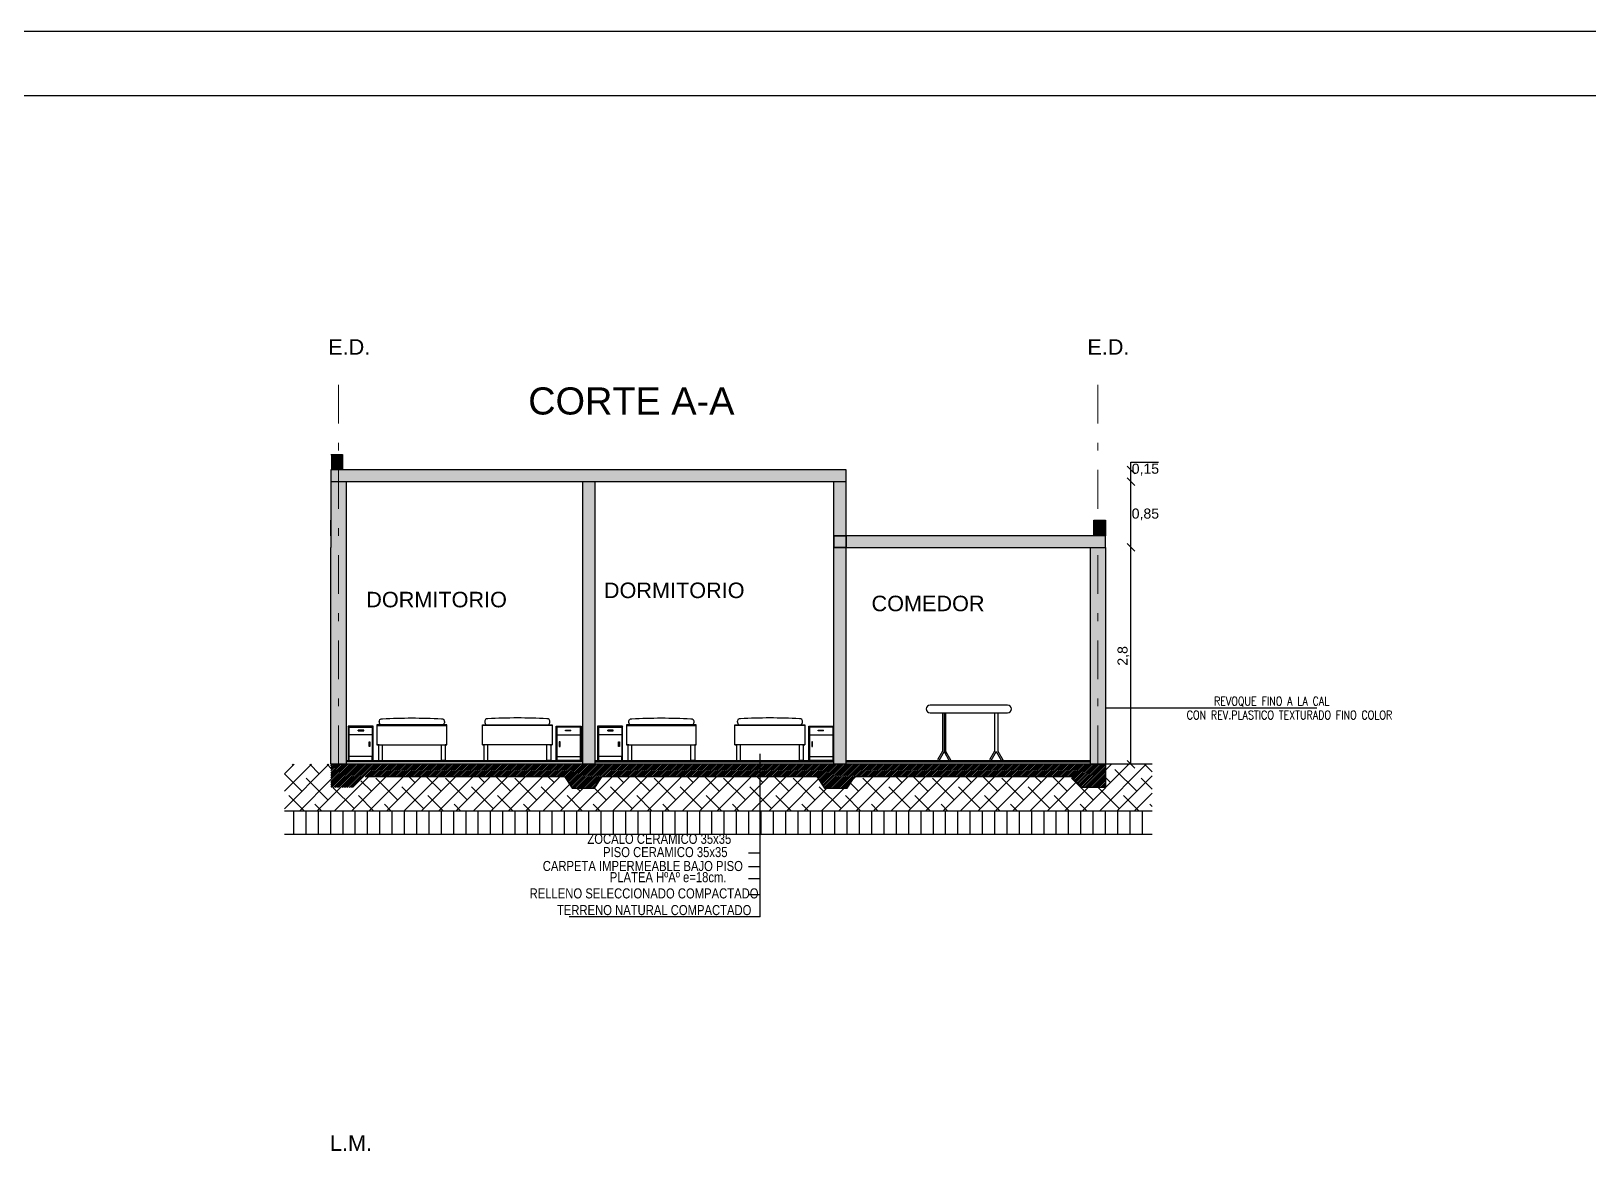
# Model space of a CAD drawing. Header units: millimetres. Extents: x 1356 to 2849, y 1307 to 1361.
# Drawn here: x 2499.69 to 2519.8, y 1343.3 to 1357.75 of the extents above; entities that cross this region are included whole.
import ezdxf

# ---------------------------------------------------------------- set-up
doc = ezdxf.new("R2010")
doc.units = ezdxf.units.MM
doc.linetypes.add('DASHDOT', pattern=[1, 0.5, -0.25, 0, -0.25])
doc.layers.add('texto', color=7, linetype='Continuous')
doc.styles.add('ROMANS', font='romans.shx', dxfattribs={"width": 0.85})
doc.styles.get("Standard").update_dxf_attribs({"font": 'arial.ttf'})
doc.dimstyles.new('Joel', dxfattribs={"dimtxt": 0.13, "dimasz": 0.1, "dimexe": 1.25, "dimexo": 0.625, "dimgap": 0.0176, "dimtad": 1, "dimtxsty": 'Standard', "dimblk": 'OBLIQUE', "dimcen": 2.5, "dimse1": 1, "dimse2": 1, "dimclre": 256, "dimadec": 0, "dimazin": 0, "dimtfac": 1, "dimtmove": 0, "dimatfit": 3, "dimldrblk": 'OBLIQUE', "dimfxl": 1, "dimarcsym": 0})

# ---------------------------------------------------------------- blocks, each defined once
blk = doc.blocks.new('A$C65A87BA9')
at = {"linetype": 'ByBlock'}
for p, q in [((0, 0.2), (0, 0.46)), ((0, 0.46), (0.9, 0.46)), ((0.9, 0.45), (0, 0.45)), ((0.87, 0.495), (0.87, 0.497)), ((0.9, 0.46), (0.9, 0.45)), ((0.9, 0.45), (0.9, 0.2)), ((0.95, 0), (0.95, 0.44)), ((0.95, 0.44), (1.27, 0.44)), ((0.96, 0.43), (0.95, 0.44)), ((0.95, 0.44), (0.96, 0.43)), ((1.26, 0.43), (0.96, 0.43)), ((0.96, 0.43), (0.96, 0)), ((1.27, 0.44), (1.26, 0.43)), ((1.26, 0.43), (1.27, 0.44)), ((1.26, 0.43), (1.26, 0)), ((1.27, 0.44), (1.27, 0)), ((0.96, 0.33), (1.26, 0.33)), ((1, 0.24), (0.99, 0.24)), ((0.99, 0.24), (0.99, 0.18)), ((1, 0.18), (1, 0.24)), ((1.07, 0.38), (1.07, 0.39)), ((1.07, 0.39), (1.14, 0.39)), ((1.14, 0.38), (1.07, 0.38)), ((1.14, 0.38), (1.14, 0.39)), ((0.9, 0.2), (0, 0.2)), ((0, 0.2), (0.02, 0.2)), ((0.02, 0.2), (0.02, 0)), ((0.07, 0), (0.07, 0.2)), ((0.83, 0), (0.83, 0.2)), ((0.87, 0.2), (0.9, 0.2)), ((0.88, 0.2), (0.88, 0)), ((0.96, 0), (0.96, 0.05)), ((0.96, 0.05), (1.26, 0.05)), ((0.99, 0.18), (1, 0.18)), ((0.02, 0), (0.07, 0)), ((0.88, 0), (0.83, 0)), ((1.27, 0), (0.95, 0))]:
    blk.add_line(p, q, dxfattribs=at)
for centre, radius, start, end in [((0.08, 0.497), 0.05, 145.6581, 180), ((0.08, 0.5), 0.05, 180, 233.1301), ((0.07, 0.488), 0.0488, 89.934, 129.9363), ((0.45, -6.387), 6.934, 86.8593, 93.1407), ((0.83, 0.488), 0.0488, 50.0637, 90.066), ((0.82, 0.5), 0.05, 306.8699, 0), ((0.82, 0.497), 0.05, 0, 34.3419)]:
    blk.add_arc(centre, radius, start, end, dxfattribs=at)
blk = doc.blocks.new('_Oblique')
at = {"color": 0, "linetype": 'ByBlock', "lineweight": -2}
blk.add_line((-0.5, -0.5), (0.5, 0.5), dxfattribs=at)
blk = doc.blocks.new('*D76')
at = {"color": 0, "lineweight": -2, "transparency": 16777216}
blk.add_line((2513.886, 1348.286), (2513.886, 1351.086), dxfattribs=at)
at = {"layer": 'Defpoints', "color": 0, "transparency": 16777216}
for p in [(2513.559, 1351.086), (2513.886, 1351.086), (2513.559, 1348.286)]:
    blk.add_point(p, dxfattribs=at)
at = {"color": 0, "lineweight": -2, "transparency": 16777216, "xscale": 0.1, "yscale": 0.1, "zscale": 0.1}
for p, rotation in [((2513.886, 1351.086), 90), ((2513.886, 1348.286), 270)]:
    blk.add_blockref('_Oblique', p, dxfattribs=dict(at, rotation=rotation))
at = {"color": 0, "transparency": 16777216, "insert": (2513.79, 1349.686), "char_height": 0.13, "attachment_point": 5, "rotation": 90}
blk.add_mtext('2,8', dxfattribs=at)
blk = doc.blocks.new('*D121')
at = {"color": 0, "lineweight": -2, "transparency": 16777216}
blk.add_line((2513.886, 1351.086), (2513.886, 1351.936), dxfattribs=at)
at = {"layer": 'Defpoints', "color": 0, "transparency": 16777216}
for p in [(2510.209, 1351.936, 0), (2513.886, 1351.936), (2510.209, 1351.086, 0)]:
    blk.add_point(p, dxfattribs=at)
at = {"color": 0, "lineweight": -2, "transparency": 16777216, "xscale": 0.1, "yscale": 0.1, "zscale": 0.1}
for p, rotation in [((2513.886, 1351.936), 90), ((2513.886, 1351.086), 270)]:
    blk.add_blockref('_Oblique', p, dxfattribs=dict(at, rotation=rotation))
at = {"color": 0, "transparency": 16777216, "insert": (2514.073, 1351.511), "char_height": 0.13, "attachment_point": 5}
blk.add_mtext('0,85', dxfattribs=at)
blk = doc.blocks.new('*D122')
at = {"color": 0, "lineweight": -2, "transparency": 16777216}
for p, q in [((2513.886, 1352.086), (2513.886, 1352.186)), ((2513.886, 1352.186), (2514.242, 1352.186)), ((2513.886, 1351.936), (2513.886, 1352.086))]:
    blk.add_line(p, q, dxfattribs=at)
at = {"layer": 'Defpoints', "color": 0, "transparency": 16777216}
for p in [(2510.209, 1352.086, 0), (2513.886, 1352.086), (2510.209, 1351.936, 0)]:
    blk.add_point(p, dxfattribs=at)
at = {"color": 0, "lineweight": -2, "transparency": 16777216, "xscale": 0.1, "yscale": 0.1, "zscale": 0.1}
for p, rotation in [((2513.886, 1352.086), 90), ((2513.886, 1351.936), 270)]:
    blk.add_blockref('_Oblique', p, dxfattribs=dict(at, rotation=rotation))
at = {"color": 0, "transparency": 16777216, "insert": (2514.073, 1352.09), "char_height": 0.13, "attachment_point": 5}
blk.add_mtext('0,15', dxfattribs=at)

msp = doc.modelspace()

# ---------------------------------------------------------------- hatches: boundary and pattern name
h = msp.add_hatch(color=1)
h.dxf.hatch_style = 1
h.paths.add_polyline_path([(2503.55874, 1352.08611), (2503.70874, 1352.08611), (2503.70874, 1352.28611), (2503.55874, 1352.28611)])
h = msp.add_hatch(color=3)
h.dxf.hatch_style = 1
h.paths.add_polyline_path([(2510.20874, 1352.08611), (2503.55874, 1352.08611), (2503.55874, 1351.93611), (2510.20874, 1351.93611)])
h = msp.add_hatch(color=1)
h.dxf.hatch_style = 1
h.paths.add_polyline_path([(2503.75874, 1351.93611), (2503.55874, 1351.93611), (2503.55874, 1351.23611), (2503.55874, 1351.08611), (2503.55874, 1348.28611), (2503.75874, 1348.28611)])
h.paths.add_polyline_path([(2506.96685, 1351.93611), (2506.80874, 1351.93611), (2506.80874, 1348.28611), (2506.96685, 1348.28611)])
h.paths.add_polyline_path([(2510.20874, 1351.93611), (2510.05063, 1351.93611), (2510.05063, 1351.23611), (2510.20874, 1351.23611)])
h = msp.add_hatch(color=1)
h.dxf.hatch_style = 1
h.paths.add_polyline_path([(2513.40874, 1351.23611), (2513.55874, 1351.23611), (2513.55874, 1351.43611), (2513.40874, 1351.43611)])
h = msp.add_hatch(color=3)
h.dxf.hatch_style = 1
h.paths.add_polyline_path([(2510.05063, 1351.23611), (2510.05063, 1351.08611), (2513.55874, 1351.08611), (2513.55874, 1351.23611)])
h = msp.add_hatch(color=1)
h.dxf.hatch_style = 1
h.paths.add_polyline_path([(2503.55874, 1348.28611), (2503.75874, 1348.28611), (2503.75874, 1351.08611), (2503.55874, 1351.08611)])
h = msp.add_hatch(color=1)
h.dxf.hatch_style = 1
h.paths.add_polyline_path([(2506.96685, 1351.08611), (2506.80874, 1351.08611), (2506.80874, 1348.28611), (2506.96685, 1348.28611)])
h = msp.add_hatch(color=1)
h.dxf.hatch_style = 1
h.paths.add_polyline_path([(2510.20874, 1351.08611), (2510.05063, 1351.08611), (2510.05063, 1348.28611), (2510.20874, 1348.28611)])
h = msp.add_hatch(color=1)
h.dxf.hatch_style = 1
h.paths.add_polyline_path([(2513.55874, 1351.08611), (2513.35874, 1351.08611), (2513.35874, 1348.28611), (2513.55874, 1348.28611)])
h = msp.add_hatch()
h.set_pattern_fill('ANSI38', scale=0.05)
h.set_pattern_definition([(45, (-220.75187, -7.40678), (-0.1122532015, 0.1122532015), []), (135, (-220.75187, -7.40678), (-0.3367596045, 0.1122532015), [0.396875, -0.238125])])
h.paths.add_polyline_path([(2513.55874, 1347.68611), (2514.15874, 1347.68611), (2514.15874, 1348.28611), (2513.55874, 1348.28611), (2513.55874, 1347.98611), (2513.25874, 1347.98611), (2513.11538, 1348.12947), (2510.32205, 1348.12947), (2510.22308, 1347.97947), (2509.93101, 1347.97947), (2509.83205, 1348.12947), (2507.06288, 1348.12947), (2506.96391, 1347.97947), (2506.67184, 1347.97947), (2506.57288, 1348.12947), (2504.0021, 1348.12947), (2503.85874, 1347.98611), (2503.55874, 1347.98611), (2503.55874, 1348.28611), (2502.95874, 1348.28611), (2502.95874, 1347.68611)])
at = {"true_color": 0xffffff}
h = msp.add_hatch(dxfattribs=at)
h.set_pattern_fill('ANSI31', scale=0.005)
h.set_pattern_definition([(45, (-220.751869, -7.40678), (-0.01122532015, 0.01122532015), [])])
h.paths.add_polyline_path([(2503.55874, 1348.28611), (2503.55874, 1347.98611), (2503.85874, 1347.98611), (2504.0021, 1348.12947), (2506.57288, 1348.12947), (2506.67184, 1347.97947), (2506.96391, 1347.97947), (2507.06288, 1348.12947), (2509.83205, 1348.12947), (2509.93101, 1347.97947), (2510.22308, 1347.97947), (2510.32205, 1348.12947), (2513.11538, 1348.12947), (2513.25874, 1347.98611), (2513.55874, 1347.98611), (2513.55874, 1348.28611)], flags=17)
h = msp.add_hatch()
h.set_pattern_fill('ANSI31', color=256, scale=0.05, angle=45, style=0)
h.set_pattern_definition([(90, (-220.75187, -7.40678), (-0.15875, 0), [])])
h.paths.add_polyline_path([(2514.15874, 1347.38611), (2514.15874, 1347.68611), (2513.55874, 1347.68611), (2502.95874, 1347.68611), (2502.95874, 1347.38611)])

# ---------------------------------------------------------------- linework, layer by layer
at = {"linetype": 'Continuous', "ltscale": 0.02}
msp.add_line((2462.94792, 1357.7507), (2535.15284, 1357.7507), dxfattribs=at)
for p, q in [((2468.0766, 1356.91322), (2535.15284, 1356.92421)), ((2503.55874, 1352.28611, 0), (2503.70874, 1352.28611, 0)), ((2503.70874, 1352.28611, 0), (2503.70874, 1352.08611, 0)), ((2510.20874, 1352.08611, 0), (2503.55874, 1352.08611, 0)), ((2510.20874, 1352.08611, 0), (2503.55874, 1352.08611, 0)), ((2503.55874, 1352.08611, 0), (2503.55874, 1351.23611, 0)), ((2510.20874, 1351.08611, 0), (2510.20874, 1352.08611, 0)), ((2503.55874, 1351.93611, 0), (2510.20874, 1351.93611, 0)), ((2503.75874, 1348.28611, 0), (2503.75874, 1351.93611, 0)), ((2506.80874, 1351.93611, 0), (2506.80874, 1348.28611, 0)), ((2506.96685, 1351.93611, 0), (2506.96685, 1348.28611, 0)), ((2510.05063, 1351.23611, 0), (2510.05063, 1351.93611, 0)), ((2503.55874, 1351.23611, 0), (2503.55874, 1351.43611, 0)), ((2513.40874, 1351.23611, 0), (2513.40874, 1351.43611, 0)), ((2513.40874, 1351.43611, 0), (2513.55874, 1351.43611, 0)), ((2513.55874, 1351.43611, 0), (2513.55874, 1351.23611, 0)), ((2503.55874, 1351.23611, 0), (2503.55874, 1351.08611, 0)), ((2510.05063, 1351.08611, 0), (2510.05063, 1351.23611, 0)), ((2510.05063, 1351.23611, 0), (2510.20874, 1351.23611, 0)), ((2510.05063, 1351.23611, 0), (2510.05063, 1351.08611, 0)), ((2513.55874, 1351.23611, 0), (2510.05063, 1351.23611, 0)), ((2510.20874, 1348.28611, 0), (2510.20874, 1351.23611, 0)), ((2510.20874, 1351.23611, 0), (2510.20874, 1351.08611, 0)), ((2513.55874, 1351.08611, 0), (2513.55874, 1351.23611, 0)), ((2513.55874, 1351.08611, 0), (2513.55874, 1351.23611, 0)), ((2503.55874, 1348.28611, 0), (2503.55874, 1351.08611, 0)), ((2510.05063, 1348.28611, 0), (2510.05063, 1351.08611, 0)), ((2510.20874, 1351.08611, 0), (2510.05063, 1351.08611, 0)), ((2510.05063, 1351.08611, 0), (2513.55874, 1351.08611, 0)), ((2513.35874, 1351.08611, 0), (2513.35874, 1348.28611, 0)), ((2513.55874, 1351.08611, 0), (2513.55874, 1348.28611, 0)), ((2512.2941, 1349.05064, 0), (2511.2941, 1349.05064, 0)), ((2513.55874, 1349.01703, 0), (2516.2842, 1349.01703, 0)), ((2511.2941, 1348.95064, 0), (2512.2941, 1348.95064, 0)), ((2511.45364, 1348.95064, 0), (2511.45364, 1348.456, 0)), ((2511.47364, 1348.95064, 0), (2511.47364, 1348.45064, 0)), ((2511.49364, 1348.95064, 0), (2511.49364, 1348.456, 0)), ((2512.12722, 1348.95064, 0), (2512.12722, 1348.456, 0)), ((2512.16722, 1348.95064, 0), (2512.16722, 1348.456, 0)), ((2509.10014, 1346.31547, 0), (2509.10014, 1348.42039, 0)), ((2511.45364, 1348.456, 0), (2511.38826, 1348.34276, 0)), ((2511.47364, 1348.45064, 0), (2511.40558, 1348.33276, 0)), ((2511.47364, 1348.45064, 0), (2511.54169, 1348.33276, 0)), ((2511.49364, 1348.456, 0), (2511.55902, 1348.34276, 0)), ((2512.12722, 1348.456, 0), (2512.06184, 1348.34276, 0)), ((2512.14722, 1348.45064, 0), (2512.07916, 1348.33276, 0)), ((2512.14722, 1348.45064, 0), (2512.21528, 1348.33276, 0)), ((2512.16722, 1348.456, 0), (2512.2326, 1348.34276, 0)), ((2513.55874, 1348.28611, 0), (2503.55874, 1348.28611, 0)), ((2503.55874, 1348.28611, 0), (2503.75874, 1348.28611, 0)), ((2503.75874, 1348.33611, 0), (2506.80874, 1348.33611, 0)), ((2506.80874, 1348.31607, 0), (2503.75874, 1348.31607, 0)), ((2506.96685, 1348.33611, 0), (2510.05063, 1348.33611, 0)), ((2506.96685, 1348.31607, 0), (2510.05063, 1348.31607, 0)), ((2510.20874, 1348.33611, 0), (2513.35874, 1348.33611, 0)), ((2510.20874, 1348.31607, 0), (2513.35874, 1348.31607, 0)), ((2513.35874, 1348.28611, 0), (2513.55874, 1348.28611, 0)), ((2513.55874, 1348.28611, 0), (2513.55874, 1347.98611, 0)), ((2514.15874, 1348.28611, 0), (2513.55874, 1348.28611, 0)), ((2504.0021, 1348.12947, 0), (2506.57288, 1348.12947, 0)), ((2507.06288, 1348.12947, 0), (2509.83205, 1348.12947, 0)), ((2510.32205, 1348.12947, 0), (2513.11538, 1348.12947, 0)), ((2513.25874, 1347.98611, 0), (2513.11538, 1348.12947, 0)), ((2513.55874, 1347.98611, 0), (2513.25874, 1347.98611, 0)), ((2502.95874, 1347.68611, 0), (2513.55874, 1347.68611, 0)), ((2513.55874, 1347.68611, 0), (2514.15874, 1347.68611, 0)), ((2502.95874, 1347.38611, 0), (2514.15874, 1347.38611, 0)), ((2509.10014, 1347.14097, 0), (2508.95028, 1347.14097, 0)), ((2509.10014, 1346.96378, 0), (2508.95028, 1346.96378, 0)), ((2509.10014, 1346.80602, 0), (2508.95028, 1346.80602, 0)), ((2509.10014, 1346.60151, 0), (2508.95028, 1346.60151, 0)), ((2509.10014, 1346.31547, 0), (2506.63441, 1346.31547, 0))]:
    msp.add_line(p, q)
at = {"linetype": 'DASHDOT', "lineweight": 0}
for p, q in [((2503.65874, 1348.28611, 0), (2503.65874, 1353.40766, 0)), ((2513.45874, 1348.28611, 0), (2513.45874, 1353.40767, 0))]:
    msp.add_line(p, q, dxfattribs=at)
at = {"elevation": 0}
for points in [[(2506.57288, 1348.12947), (2506.67184, 1347.97947), (2506.96391, 1347.97947), (2507.06288, 1348.12947)], [(2509.83205, 1348.12947), (2509.93101, 1347.97947), (2510.22308, 1347.97947), (2510.32205, 1348.12947)]]:
    msp.add_lwpolyline(points, dxfattribs=at)
for centre, start, end in [((2511.2941, 1349.00064, 0), 90, 270), ((2512.2941, 1349.00064, 0), 270, 90)]:
    msp.add_arc(centre, 0.05, start, end)

# ---------------------------------------------------------------- block references
at = {"yscale": 1.002660399484266, "zscale": 1.002660399484266}
for p, xscale in [((2505.05565, 1348.33611, 0), -1.002660399484266), ((2505.51507, 1348.33611, 0), 1.002660399484266), ((2508.27594, 1348.33611, 0), -1.002660399484266), ((2508.77506, 1348.33611, 0), 1.002660399484266)]:
    msp.add_blockref('A$C65A87BA9', p, dxfattribs=dict(at, xscale=xscale))

# ---------------------------------------------------------------- texts
at = {"style": 'ROMANS', "width": 0.8}
for s, p in [('REVOQUE FINO A LA CAL', (2514.95811, 1349.04513, -0.00001)), ('CON REV.PLASTICO TEXTURADO FINO COLOR', (2514.60592, 1348.86609, -0.00001))]:
    msp.add_text(s, height=0.1125, dxfattribs=at).set_placement(p)
at = {"width": 0.8}
for s, p in [('ZOCALO CERAMICO 35x35', (2506.87021, 1347.25929, 0)), ('PISO CERAMICO 35x35', (2507.07224, 1347.088, 0)), ('CARPETA IMPERMEABLE BAJO PISO', (2506.29394, 1346.90846, 0)), ('PLATEA HºAº e=18cm.', (2507.15887, 1346.76446, 0)), ('RELLENO SELECCIONADO COMPACTADO', (2506.12446, 1346.55466, 0)), ('TERRENO NATURAL COMPACTADO', (2506.47692, 1346.33943, 0))]:
    msp.add_text(s, height=0.13, dxfattribs=at).set_placement(p)
at = {"lineweight": 0, "char_height": 0.2, "attachment_point": 1}
for insert in [(2503.52406, 1353.77431, 0), (2513.32406, 1353.77431, 0)]:
    msp.add_mtext('E.D.', dxfattribs=dict(at, insert=insert))
at = {"insert": (2506.10628, 1353.15182, 0), "char_height": 0.35, "attachment_point": 1}
msp.add_mtext_dynamic_manual_height_columns('CORTE A-A', width=26.16454, gutter_width=12.5, heights=[0], dxfattribs=at)
at = {"insert": (2503.54749, 1343.49621), "char_height": 0.2, "attachment_point": 1}
msp.add_mtext('L.M.', dxfattribs=at)
at = {"layer": 'texto', "lineweight": 0, "char_height": 0.2, "attachment_point": 1}
for s, width, insert in [('DORMITORIO', 5.1198478, (2507.0831, 1350.63211, 0)), ('DORMITORIO', 5.1198478, (2504.01564, 1350.51285, 0)), ('COMEDOR', 4.0984365, (2510.53782, 1350.46278, 0))]:
    msp.add_mtext_dynamic_manual_height_columns(s, width=width, gutter_width=12.5, heights=[0], dxfattribs=dict(at, insert=insert))

# ---------------------------------------------------------------- dimensions: what is measured, and where the dimension line sits
for base, p1, p2, override, picture, middle in [((2513.88581, 1352.08611), (2510.20874, 1351.93611, 0), (2510.20874, 1352.08611, 0), {"dimtad": 2, "dimtih": 1, "dimtoh": 1, "dimfxl": 0.1, "dimarcsym": 2}, '*D122', (2514.07274, 1352.09039)), ((2513.88581, 1351.93611), (2510.20874, 1351.08611, 0), (2510.20874, 1351.93611, 0), {"dimtad": 2, "dimtih": 1, "dimtoh": 1, "dimfxl": 0.1, "dimarcsym": 2}, '*D121', (2514.07274, 1351.51111)), ((2513.88581, 1351.08611, 0), (2513.55874, 1348.28611, 0), (2513.55874, 1351.08611, 0), {"dimfxl": 0.1, "dimarcsym": 2}, '*D76', (2513.79008, 1349.68611, 0))]:
    dim = msp.add_linear_dim(base=base, p1=p1, p2=p2, angle=90, dimstyle='Joel', override=override)
    dim.commit()
    dim.dimension.update_dxf_attribs({"geometry": picture, "text_midpoint": middle})

doc.saveas('drawing.dxf')
